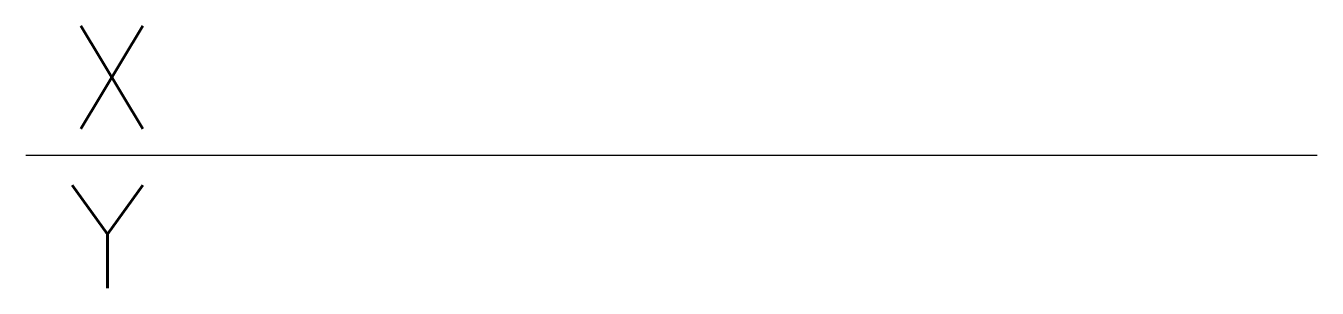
# Model space of a CAD drawing. Header units: inches. Extents: x -126 to 0, y -13 to 13.
import ezdxf

# ---------------------------------------------------------------- set-up
doc = ezdxf.new("R2010")
doc.units = ezdxf.units.IN
doc.header["$MEASUREMENT"] = 0
doc.styles.get("Standard").update_dxf_attribs({"font": 'txt', "bigfont": 'gbcbig.shx'})

msp = doc.modelspace()

# ---------------------------------------------------------------- linework, layer by layer
at = {"color": 7}
msp.add_line((-125.55, 0), (0, 0), dxfattribs=at)

# ---------------------------------------------------------------- texts
for tag, p, s in [('X', (-121.47, 2.57), 'X=430000.00'), ('Y', (-121.47, -12.92), 'Y=2766000.00')]:
    msp.add_attdef(tag, p, s, height=10, dxfattribs=at)

doc.saveas('drawing.dxf')
